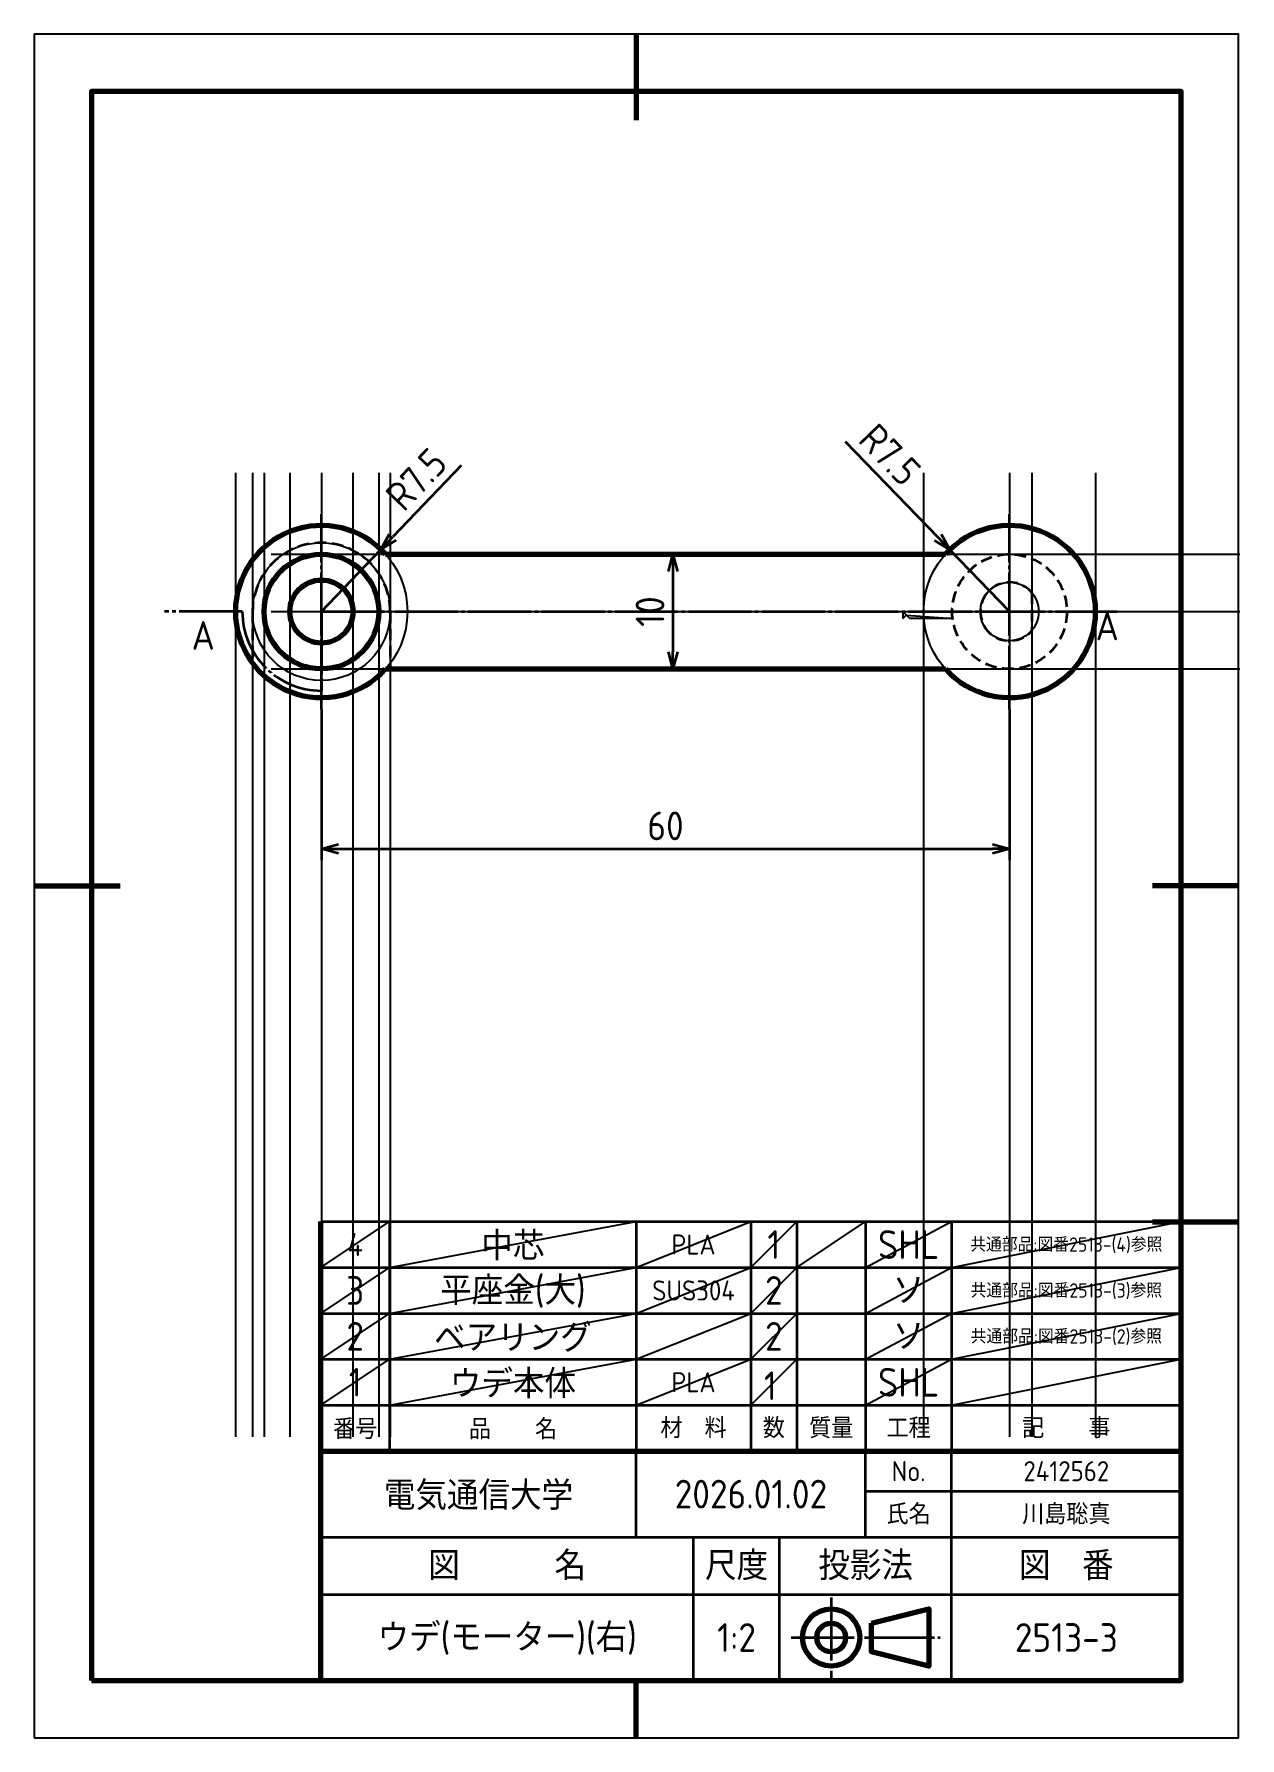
# Model space of a CAD drawing. Header units: millimetres. Extents: x 0 to 210, y 0 to 297.
import ezdxf
from ezdxf.enums import TextEntityAlignment as Align

# ---------------------------------------------------------------- set-up
doc = ezdxf.new("R2010")
doc.units = ezdxf.units.MM
doc.linetypes.add('JIS_02_2.0', pattern=[3, 2, -1])
doc.linetypes.add('JIS_08_11', pattern=[12.8, 11, -0.6, 0.6, -0.6])
doc.layers.add('1 図枠', color=7, linetype='Continuous')
for name, color, linetype, lineweight in [('2 外形線', 7, 'Continuous', 70), ('3 かくれ線', 5, 'JIS_02_2.0', 35), ('4中心線', 2, 'JIS_08_11', 35), ('6 寸法', 6, 'Continuous', 35)]:
    doc.layers.add(name, color=color, linetype=linetype, lineweight=lineweight)
doc.layers.add('7 仮想線', color=3, linetype='Continuous', plot=False)
doc.styles.get("Standard").update_dxf_attribs({"font": 'isocp.shx', "bigfont": 'extfont.shx'})
doc.dimstyles.new('AM_JIS$0', dxfattribs={"dimtxt": 5, "dimasz": 3, "dimexe": 2, "dimexo": 0, "dimgap": 1.5, "dimtad": 3, "dimdsep": 46, "dimtxsty": 'Standard', "dimblk": 'OPEN30', "dimcen": 0, "dimclrd": 256, "dimclre": 256, "dimclrt": 6, "dimadec": 0, "dimazin": 2, "dimtp": 0.1, "dimtm": 0.1, "dimtfac": 0.71, "dimtmove": 0, "dimatfit": 3, "dimldrblk": 'OPEN30', "dimfxl": 1, "dimtfill": 1, "dimlwd": -1, "dimlwe": -1, "dimarcsym": 1})
doc.dimstyles.new('AM_JIS$4', dxfattribs={"dimtxt": 5, "dimasz": 3, "dimexe": 2, "dimexo": 0, "dimgap": 1.5, "dimtad": 3, "dimdsep": 46, "dimtxsty": 'Standard', "dimblk": 'OPEN30', "dimcen": 0, "dimclrd": 256, "dimclre": 256, "dimclrt": 6, "dimadec": 0, "dimazin": 2, "dimtp": 0.1, "dimtm": 0.1, "dimtfac": 0.71, "dimtmove": 0, "dimatfit": 3, "dimldrblk": 'OPEN30', "dimfxl": 1, "dimtfill": 1, "dimlwd": -1, "dimlwe": -1, "dimarcsym": 1})

# ---------------------------------------------------------------- blocks, each defined once
blk = doc.blocks.new('_Open30')
at = {"color": 0, "linetype": 'ByBlock', "lineweight": -2}
for p, q in [((-1, 0.268), (0, 0)), ((0, 0), (-1, -0.268)), ((0, 0), (-1, 0))]:
    blk.add_line(p, q, dxfattribs=at)
blk = doc.blocks.new('*D6')
at = {"layer": '6 寸法', "linetype": 'ByBlock', "transparency": 16777216}
for p, q in [((74.45, 221.77), (62.55, 209.34)), ((50.11, 196.34), (60.48, 207.17))]:
    blk.add_line(p, q, dxfattribs=at)
at = {"layer": 'Defpoints', "color": 0, "transparency": 16777216}
for p in [(60.48, 207.17), (50.11, 196.34)]:
    blk.add_point(p, dxfattribs=at)
at = {"layer": '6 寸法', "transparency": 16777216, "xscale": 3, "yscale": 3, "zscale": 3, "rotation": 226.25583826614}
blk.add_blockref('_Open30', (60.48, 207.17), dxfattribs=at)
at = {"layer": '6 寸法', "color": 6, "transparency": 16777216, "insert": (66.65, 219.4), "char_height": 5, "attachment_point": 5, "rotation": 46.2558}
blk.add_mtext('R7.5', dxfattribs=at)
blk = doc.blocks.new('*D7')
at = {"layer": '6 寸法', "linetype": 'ByBlock', "transparency": 16777216}
for p, q in [((141.44, 226.01), (157.6, 209.28)), ((170.11, 196.34), (159.68, 207.12))]:
    blk.add_line(p, q, dxfattribs=at)
at = {"layer": 'Defpoints', "color": 0, "transparency": 16777216}
for p in [(159.68, 207.12), (170.11, 196.34)]:
    blk.add_point(p, dxfattribs=at)
at = {"layer": '6 寸法', "transparency": 16777216, "xscale": 3, "yscale": 3, "zscale": 3, "rotation": 314.0145716517122}
blk.add_blockref('_Open30', (159.68, 207.12), dxfattribs=at)
at = {"layer": '6 寸法', "color": 6, "transparency": 16777216, "insert": (149.25, 223.68), "char_height": 5, "attachment_point": 5, "rotation": 314.0146}
blk.add_mtext('R7.5', dxfattribs=at)
blk = doc.blocks.new('*D8')
at = {"layer": '6 寸法', "linetype": 'ByBlock', "transparency": 16777216}
for p, q in [((50.11, 179.34), (50.11, 152.98)), ((170.11, 179.34), (170.11, 152.98)), ((53.11, 154.98), (167.11, 154.98))]:
    blk.add_line(p, q, dxfattribs=at)
at = {"layer": 'Defpoints', "color": 0, "transparency": 16777216}
for p in [(50.11, 179.34), (170.11, 179.34), (170.11, 154.98)]:
    blk.add_point(p, dxfattribs=at)
at = {"layer": '6 寸法', "transparency": 16777216, "xscale": 3, "yscale": 3, "zscale": 3, "rotation": 180}
blk.add_blockref('_Open30', (50.11, 154.98), dxfattribs=at)
at = {"layer": '6 寸法', "transparency": 16777216, "xscale": 3, "yscale": 3, "zscale": 3}
blk.add_blockref('_Open30', (170.11, 154.98), dxfattribs=at)
at = {"layer": '6 寸法', "color": 6, "transparency": 16777216, "insert": (110.11, 158.98), "char_height": 5, "attachment_point": 5}
blk.add_mtext('60', dxfattribs=at)
blk = doc.blocks.new('*D9')
at = {"layer": '6 寸法', "linetype": 'ByBlock', "transparency": 16777216}
for p, q in [((110.11, 206.34), (113.41, 206.34)), ((111.41, 203.34), (111.41, 189.34)), ((110.11, 186.34), (113.41, 186.34))]:
    blk.add_line(p, q, dxfattribs=at)
at = {"layer": 'Defpoints', "color": 0, "transparency": 16777216}
for p in [(110.11, 206.34), (110.11, 186.34), (111.41, 186.34)]:
    blk.add_point(p, dxfattribs=at)
at = {"layer": '6 寸法', "transparency": 16777216, "xscale": 3, "yscale": 3, "zscale": 3}
for p, rotation in [((111.41, 206.34), 90), ((111.41, 186.34), 270)]:
    blk.add_blockref('_Open30', p, dxfattribs=dict(at, rotation=rotation))
at = {"layer": '6 寸法', "color": 6, "transparency": 16777216, "insert": (107.41, 196.34), "char_height": 5, "attachment_point": 5, "rotation": 90}
blk.add_mtext('10', dxfattribs=at)

msp = doc.modelspace()

# ---------------------------------------------------------------- linework, layer by layer
at = {"layer": '1 図枠', "lineweight": 70}
for p, q in [((105, 297), (105, 282)), ((0, 148.5), (15, 148.5)), ((210, 148.5), (195, 148.5)), ((210, 89.891), (195, 89.891)), ((50, 50), (50, 66)), ((50, 10), (50, 50)), ((50, 50), (200, 50)), ((105, 0), (105, 10))]:
    msp.add_line(p, q, dxfattribs=at)
at = {"layer": '1 図枠', "lineweight": 35}
for p, q in [((50, 90), (200, 90)), ((62, 90), (62, 50)), ((105, 90), (105, 50)), ((125, 90), (125, 50)), ((133, 90), (133, 50)), ((145, 90), (145, 50)), ((160, 90), (160, 50)), ((50, 82), (200, 82)), ((50, 74), (200, 74)), ((50, 66), (200, 66)), ((50, 58), (200, 58)), ((105, 35), (105, 50)), ((145, 35), (145, 50)), ((160, 10), (160, 50)), ((145, 43), (200, 43)), ((50, 35), (200, 35)), ((115, 10), (115, 35)), ((130, 10), (130, 35)), ((50, 25), (200, 25))]:
    msp.add_line(p, q, dxfattribs=at)
at = {"layer": '1 図枠'}
msp.add_line((62, 66), (62, 90), dxfattribs=at)
at = {"layer": '1 図枠', "linetype": 'JIS_08_11', "lineweight": 35}
for p, q in [((139, 24.5), (139, 10.5)), ((132, 17.5), (158, 17.5))]:
    msp.add_line(p, q, dxfattribs=at)
at = {"layer": '1 図枠', "lineweight": 70}
msp.add_lwpolyline([(10, 10), (200, 10), (200, 287), (10, 287)], close=True, dxfattribs=at)
at = {"layer": '1 図枠', "linetype": 'Continuous', "lineweight": 70}
msp.add_lwpolyline([(146, 20), (156, 22.5), (156, 12.5), (146, 15)], close=True, dxfattribs=at)
for radius in [5, 2.5]:
    msp.add_circle((139, 17.5), radius, dxfattribs=at)
at = {"layer": '2 外形線'}
for p, q in [((61.286, 206.336), (158.926, 206.336)), ((61.286, 186.336), (158.926, 186.336)), ((50, 66), (50, 90))]:
    msp.add_line(p, q, dxfattribs=at)
for radius in [10, 5.5]:
    msp.add_circle((50.106, 196.336), radius, dxfattribs=at)
for centre, start, end in [((50.106, 196.336), 41.81031, 318.18969), ((170.106, 196.336), 221.81031, 138.18969)]:
    msp.add_arc(centre, 15, start, end, dxfattribs=at)
at = {"layer": '3 かくれ線'}
for p, q in [((174.006, 199.623), (174.006, 193.05)), ((38.106, 196.336), (38.106, 187.336)), ((62.106, 196.336), (62.106, 186.336))]:
    msp.add_line(p, q, dxfattribs=at)
msp.add_circle((170.106, 196.336), 10, dxfattribs=at)
for centre, radius, start, end in [((50.106, 196.336), 12, 0, 180), ((170.106, 196.336), 5.1, 40.11917, 319.88083)]:
    msp.add_arc(centre, radius, start, end, dxfattribs=at)
at = {"layer": '4中心線'}
for p, q in [((50.106, 179.336), (50.106, 213.336)), ((170.106, 179.336), (170.106, 213.336)), ((36.306, 196.336), (22.735, 196.336)), ((50.106, 196.336), (188.853, 196.336)), ((50.106, 196.336), (50.106, 184.336)), ((50.106, 184.336), (50.106, 182.536))]:
    msp.add_line(p, q, dxfattribs=at)
msp.add_arc((50.106, 196.336), 13.8, 180, 270, dxfattribs=at)
at = {"layer": '7 仮想線'}
for p, q in [((35.106, 220.548), (35.106, 52.483)), ((38.106, 220.548), (38.106, 52.483)), ((40.106, 220.548), (40.106, 52.483)), ((44.606, 220.548), (44.606, 52.483)), ((50.106, 220.548), (50.106, 52.483)), ((55.606, 220.548), (55.606, 52.483)), ((60.106, 220.548), (60.106, 52.483)), ((62.106, 220.548), (62.106, 52.483)), ((155.106, 220.548), (155.106, 52.483)), ((170.106, 220.548), (170.106, 52.483)), ((174.006, 220.548), (174.006, 52.483)), ((185.106, 220.548), (185.106, 52.483)), ((41.344, 206.336), (210.273, 206.336)), ((38.106, 196.336), (38.106, 187.336)), ((41.344, 196.336), (210.273, 196.336)), ((152.687, 195.125), (151.475, 196.336)), ((151.475, 196.336), (151.475, 195.125)), ((151.475, 195.125), (152.081, 195.73)), ((152.081, 195.73), (160.18, 195.125)), ((155.106, 195.125), (152.687, 195.125)), ((156.13, 195.125), (153.896, 195.125)), ((160.18, 195.125), (156.13, 195.125)), ((41.344, 186.336), (210.273, 186.336)), ((50, 66), (50, 90)), ((50, 82), (62, 90)), ((62, 90), (62, 82)), ((62, 82), (105, 90)), ((105, 90), (105, 82)), ((105, 82), (125, 90)), ((125, 90), (125, 82)), ((125, 82), (133, 90)), ((133, 90), (133, 82)), ((133, 82), (145, 90)), ((145, 90), (145, 82)), ((145, 82), (160, 90)), ((160, 90), (160, 82)), ((160, 82), (200, 90)), ((50, 74), (62, 82)), ((62, 74), (105, 82)), ((105, 74), (125, 82)), ((125, 74), (133, 82)), ((145, 74), (160, 82)), ((160, 74), (200, 82)), ((50, 66), (62, 74)), ((62, 74), (50, 74)), ((62, 66), (105, 74)), ((105, 66), (125, 74)), ((125, 66), (133, 74)), ((145, 66), (160, 74)), ((160, 66), (200, 74)), ((50, 58), (62, 66)), ((62, 66), (50, 66)), ((62, 58), (105, 66)), ((105, 58), (125, 66)), ((131.785, 64.785), (133, 66)), ((145, 58), (160, 66)), ((160, 58), (200, 66)), ((125, 58), (131.785, 64.785))]:
    msp.add_line(p, q, dxfattribs=at)
msp.add_lwpolyline([(0, 0), (210, 0), (210, 297), (0, 297)], close=True, dxfattribs=at)
for centre, radius in [((50.106, 196.336), 15), ((170.106, 196.336), 15), ((50.106, 196.336), 12), ((170.106, 196.336), 5.1)]:
    msp.add_circle(centre, radius, dxfattribs=at)
at = {"layer": 'Defpoints'}
msp.add_line((62, 66), (62, 90), dxfattribs=at)

# ---------------------------------------------------------------- texts
at = {"layer": '1 図枠'}
for s, height, p in [('4', 4, (56, 86)), ('中芯', 5, (83.5, 86)), ('PLA', 3.5, (115, 86)), ('1', 5, (129, 86)), ('SHL', 5, (152.5, 86)), ('共通部品:図番2513-(4)参照', 2.5, (180, 86)), ('3', 5, (56, 78)), ('平座金(大)', 5, (83.5, 78)), ('2', 5, (129, 78)), ('ソ', 5, (152.5, 78)), ('SUS304', 3.5, (115, 78)), ('共通部品:図番2513-(3)参照', 2.5, (180, 78)), ('2', 5, (56, 70)), ('ベアリング', 5, (83.5, 70)), ('2', 5, (129, 70)), ('ソ', 5, (152.5, 70)), ('共通部品:図番2513-(2)参照', 2.5, (180, 70)), ('1', 5, (56, 62)), ('ウデ本体', 5, (83.5, 62)), ('PLA', 3.5, (115, 62)), ('1', 5, (128.392, 61.392)), ('SHL', 5, (152.5, 62)), ('番号', 3.5, (56, 54)), ('品\u3000\u3000名', 3.5, (83.5, 54)), ('電気通信大学', 5, (77.5, 42.5))]:
    msp.add_text(s, height=height, dxfattribs=at).set_placement(p, align=Align.MIDDLE)
for s, height, p in [('材\u3000料', 3.5, (115, 54)), ('数', 3.5, (129, 54)), ('質量', 3.5, (139, 54)), ('工程', 3.5, (152.5, 54)), ('記\u3000\u3000事', 3.5, (180, 54)), ('No.', 3.5, (152.5, 46.5)), ('2412562', 3.5, (180, 46.5)), ('2026.01.02', 5, (125, 42.5)), ('氏名', 3.5, (152.5, 39)), ('川島聡真', 3.5, (180, 39)), ('図\u3000\u3000\u3000名', 5, (82.5, 30)), ('尺度', 5, (122.5, 30)), ('投影法', 5, (145, 30)), ('図\u3000番', 5, (180, 30)), ('ウデ(モーター)(右)', 5, (82.5, 17.5)), ('1:2', 5, (122.5, 17.5)), ('2513-3', 5, (180, 17.5))]:
    msp.add_text(s, height=height, dxfattribs=at).set_placement(p, align=Align.MIDDLE_CENTER)
at = {"layer": '6 寸法', "lineweight": 50, "char_height": 5, "attachment_point": 1}
for width, insert in [(4.23735, (185.106, 196.336)), (11.52547, (27.475, 194.69))]:
    msp.add_mtext_dynamic_manual_height_columns('A', width=width, gutter_width=25, heights=[0], dxfattribs=dict(at, insert=insert))
at = {"layer": '7 仮想線'}
msp.add_text('1', height=5, dxfattribs=at).set_placement((56, 62), align=Align.MIDDLE)

# ---------------------------------------------------------------- dimensions: what is measured, and where the dimension line sits
at = {"layer": '6 寸法'}
dim = msp.add_radius_dim(center=(170.106, 196.336), mpoint=(159.683, 207.124), text='R7.5', dimstyle='AM_JIS$4', override={"dimpost": '', "dimtfill": 0}, dxfattribs=at)
dim.commit()
dim.dimension.update_dxf_attribs({"geometry": '*D7', "text_midpoint": (146.372, 220.901), "dimtype": 164})
dim = msp.add_radius_dim(center=(50.106, 196.336), mpoint=(60.478, 207.173), text='R7.5', dimstyle='AM_JIS$4', override={"dimpost": '', "dimtfill": 0}, dxfattribs=at)
dim.commit()
dim.dimension.update_dxf_attribs({"geometry": '*D6', "text_midpoint": (66.648, 219.405)})
for base, p1, p2, angle, text, picture, middle in [((111.413, 186.336), (110.106, 206.336), (110.106, 186.336), 90, '10', '*D9', (107.413, 196.336)), ((170.106, 154.977), (50.106, 179.336), (170.106, 179.336), 0, '60', '*D8', (110.106, 158.977))]:
    dim = msp.add_linear_dim(base=base, p1=p1, p2=p2, angle=angle, text=text, dimstyle='AM_JIS$0', override={"dimpost": '', "dimtfill": 0}, dxfattribs=at)
    dim.commit()
    dim.dimension.update_dxf_attribs({"geometry": picture, "text_midpoint": middle})

doc.saveas('drawing.dxf')
